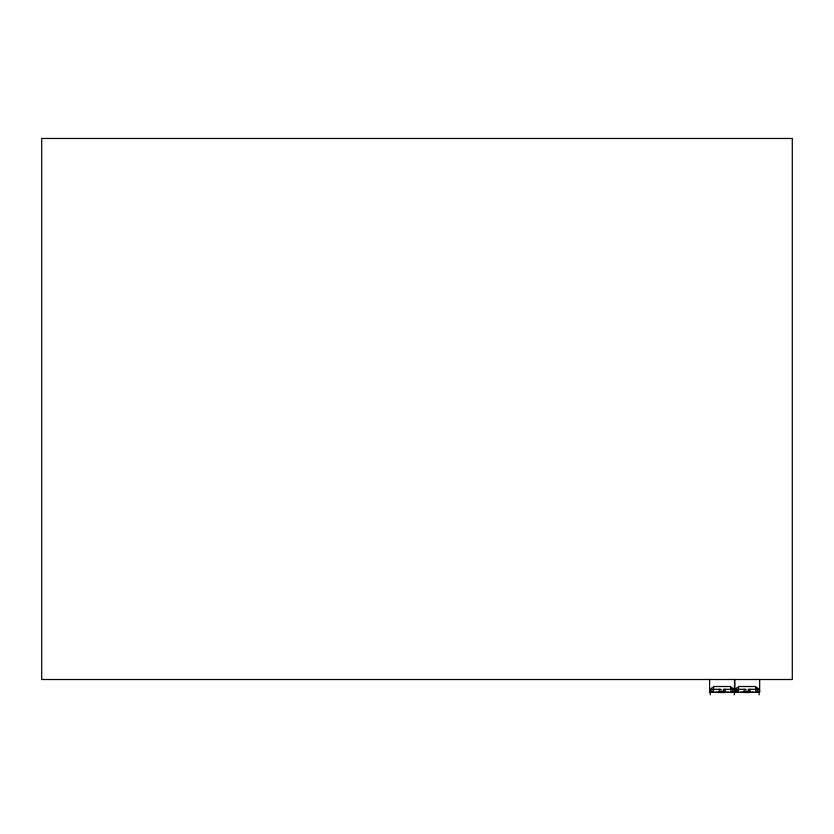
<?xml version="1.0" encoding="UTF-8"?>
<svg xmlns="http://www.w3.org/2000/svg" width="834" height="834" viewBox="0 0 834 834"><rect width="100%" height="100%" fill="white"/><g stroke="black" fill="none" stroke-linecap="round" stroke-linejoin="round"><path stroke-width="1.25" d="M709.619 691.323L710.902 691.323M735.807 691.323C731.908 690.51 735.213 692.095 734.201 694.858M758.471 691.396L759.753 691.323M709.609 692.053L711.329 692.053M721.045 692.053L723.328 692.053M733.044 692.053L734.754 692.053M736.234 692.053L735.338 691.74M745.95 692.053L748.234 692.053M757.95 692.053L758.846 692.053M734.754 692.22L709.609 692.22L709.609 679.512M735.505 692.22L758.69 692.22M758.742 689.27L757.512 687.967A2.95 2.95 0 0 0 755.812 687.591M759.67 679.512L759.67 692.22M759.107 691.396L759.107 694.858M757.376 692.22L757.376 689.301L748.234 689.301L748.234 692.22M755.75 688.54L755.75 686.497L738.528 686.497L738.528 688.54M755.75 689.301L755.75 692.22M750.037 689.301L750.037 692.22M749.38 689.645L749.38 692.22M745.95 692.22L745.95 689.301L736.808 689.301L736.808 692.22M744.157 689.301L744.157 692.22M738.444 689.301L738.444 692.22M737.954 689.645L737.954 692.22M734.754 679.512L734.754 689.687M734.525 679.512L734.525 689.687M732.471 692.22L732.471 689.301L723.328 689.301L723.328 692.22M730.834 688.54L730.834 686.497L713.623 686.497L713.623 688.54M730.834 689.301L730.834 692.22M725.121 689.301L725.121 692.22M724.475 689.645L724.475 692.22M721.045 692.22L721.045 689.301L711.902 689.301L711.902 692.22M719.242 689.301L719.242 692.22M713.529 689.301L713.529 692.22M710.255 691.396L710.255 694.858M753.3 692.22A56.212 56.212 0 0 1 740.894 692.22M758.742 689.27A3.367 3.367 0 0 1 759.107 691.052M738.465 687.518A2.95 2.95 0 0 0 736.756 687.904L735.525 689.197A3.367 3.367 0 0 0 735.161 690.521M728.384 692.22A56.212 56.212 0 0 1 715.979 692.22M730.907 687.591A2.95 2.95 0 0 1 732.606 687.977L733.837 689.27A3.367 3.367 0 0 1 734.201 691.052M713.55 687.518A2.95 2.95 0 0 0 711.85 687.904L710.62 689.197A3.367 3.367 0 0 0 710.255 690.979M792.3 138.465L41.7 138.465L41.7 679.512L792.3 679.512L792.3 138.465"/></g></svg>
